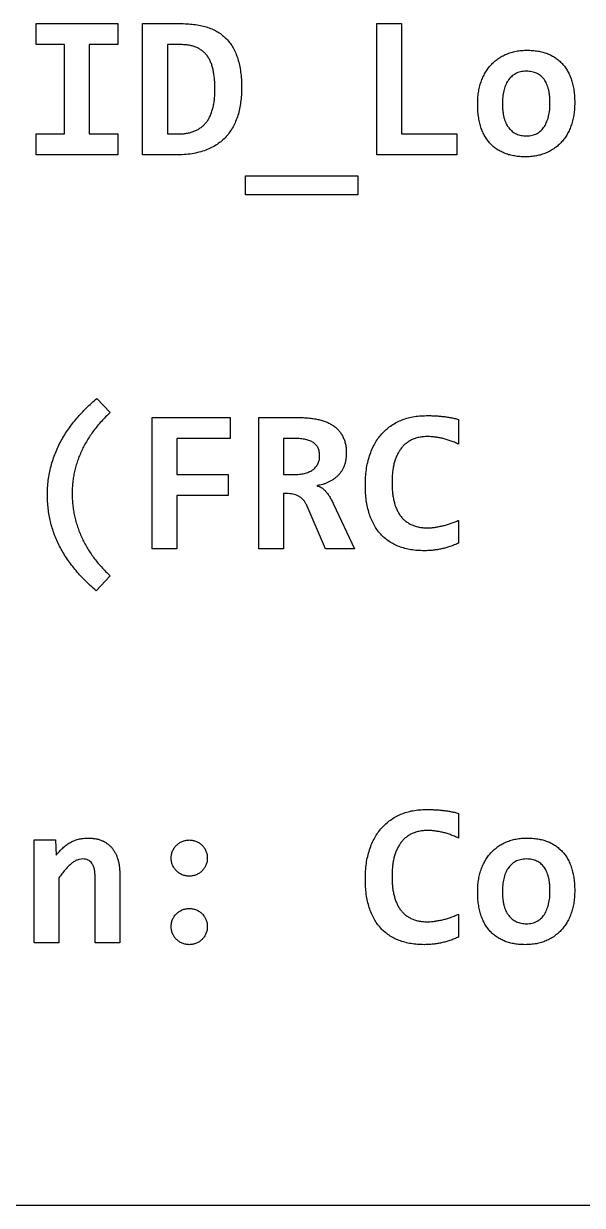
# Model space of a CAD drawing. Header units: inches. Extents: x -5.1 to 5.1, y -2.5 to 2.
# Drawn here: x 0.644 to 1.176, y -1.954 to -0.829 of the extents above; entities that cross this region are included whole.
import ezdxf

# ---------------------------------------------------------------- set-up
doc = ezdxf.new("R2010")
doc.units = ezdxf.units.IN
doc.header["$MEASUREMENT"] = 0

msp = doc.modelspace()

# ---------------------------------------------------------------- linework, layer by layer
at = {"color": 7, "linetype": 'Continuous', "lineweight": 25}
for p, q in [((0.6558, -0.849), (0.6558, -0.829)), ((0.6558, -0.829), (0.7337, -0.829)), ((0.7337, -0.829), (0.7337, -0.849)), ((0.7572, -0.954), (0.7572, -0.829)), ((0.7572, -0.829), (0.7942, -0.829)), ((0.9801, -0.954), (0.9801, -0.829)), ((0.9801, -0.829), (1.0036, -0.829)), ((1.0036, -0.829), (1.0036, -0.9341)), ((0.683, -0.849), (0.6558, -0.849)), ((0.683, -0.9341), (0.683, -0.849)), ((0.7337, -0.849), (0.7065, -0.849)), ((0.7065, -0.849), (0.7065, -0.9341)), ((0.7927, -0.849), (0.7808, -0.849)), ((0.7808, -0.849), (0.7808, -0.9341)), ((0.6558, -0.954), (0.6558, -0.9341)), ((0.6558, -0.9341), (0.683, -0.9341)), ((0.7065, -0.9341), (0.7337, -0.9341)), ((0.7337, -0.9341), (0.7337, -0.954)), ((0.7808, -0.9341), (0.791, -0.9341)), ((1.0036, -0.9341), (1.0562, -0.9341)), ((1.0562, -0.9341), (1.0562, -0.954)), ((0.7337, -0.954), (0.6558, -0.954)), ((0.7889, -0.954), (0.7572, -0.954)), ((1.0562, -0.954), (0.9801, -0.954)), ((0.8551, -0.9921), (0.8551, -0.974)), ((0.8551, -0.974), (0.962, -0.974)), ((0.962, -0.974), (0.962, -0.9921)), ((0.962, -0.9921), (0.8551, -0.9921)), ((0.7137, -1.1859), (0.7264, -1.1992)), ((0.7663, -1.329), (0.7663, -1.204)), ((0.7663, -1.204), (0.8406, -1.204)), ((0.8406, -1.204), (0.8406, -1.224)), ((0.8678, -1.329), (0.8678, -1.204)), ((0.8678, -1.204), (0.9048, -1.204)), ((1.058, -1.2059), (1.058, -1.2294)), ((0.8406, -1.224), (0.7899, -1.224)), ((0.7899, -1.224), (0.7899, -1.2584)), ((0.9019, -1.224), (0.8913, -1.224)), ((0.8913, -1.224), (0.8913, -1.2584)), ((0.7899, -1.2584), (0.8388, -1.2584)), ((0.8388, -1.2584), (0.8388, -1.2783)), ((0.8913, -1.2584), (0.9011, -1.2584)), ((0.8388, -1.2783), (0.7899, -1.2783)), ((0.7899, -1.2783), (0.7899, -1.329)), ((0.8959, -1.2765), (0.8913, -1.2765)), ((0.8913, -1.2765), (0.8913, -1.329)), ((0.9312, -1.329), (0.9137, -1.2883)), ((0.9389, -1.2865), (0.9588, -1.329)), ((1.058, -1.3019), (1.058, -1.3236)), ((0.7899, -1.329), (0.7663, -1.329)), ((0.8913, -1.329), (0.8678, -1.329)), ((0.9588, -1.329), (0.9312, -1.329)), ((0.7264, -1.3547), (0.7131, -1.3689)), ((1.058, -1.5809), (1.058, -1.6044)), ((0.654, -1.704), (0.654, -1.6062)), ((0.654, -1.6062), (0.6744, -1.6062)), ((0.6744, -1.6062), (0.675, -1.6207)), ((0.6775, -1.6422), (0.6775, -1.704)), ((0.712, -1.704), (0.712, -1.6404)), ((0.7355, -1.6386), (0.7355, -1.704)), ((1.058, -1.6769), (1.058, -1.6986)), ((0.6775, -1.704), (0.654, -1.704)), ((0.7355, -1.704), (0.712, -1.704)), ((-5.1181, -1.954), (5.1181, -1.954))]:
    msp.add_line(p, q, dxfattribs=at)
for points, knots in [([(0.7942, -0.829), (0.7965, -0.8291), (0.801, -0.8292), (0.8075, -0.8299), (0.8136, -0.8309), (0.8192, -0.8325), (0.8244, -0.8346), (0.8291, -0.837), (0.8334, -0.8401), (0.8372, -0.8436), (0.8406, -0.8476), (0.8435, -0.8522), (0.846, -0.8572), (0.848, -0.8627), (0.8496, -0.8687), (0.8506, -0.8753), (0.8513, -0.8825), (0.8514, -0.8874), (0.8514, -0.89)], [0, 0, 0, 0, 0.07208, 0.139786, 0.203748, 0.26397, 0.321522, 0.376769, 0.430948, 0.484433, 0.538462, 0.594008, 0.651738, 0.712484, 0.77696, 0.846136, 0.920279, 1, 1, 1, 1]), ([(0.8261, -0.8915), (0.8261, -0.8899), (0.826, -0.8867), (0.8257, -0.882), (0.8252, -0.8777), (0.8245, -0.8736), (0.8236, -0.8698), (0.8224, -0.8663), (0.8209, -0.863), (0.8191, -0.8601), (0.817, -0.8575), (0.8145, -0.8553), (0.8118, -0.8533), (0.8087, -0.8517), (0.8052, -0.8505), (0.8014, -0.8496), (0.7971, -0.8491), (0.7942, -0.849), (0.7927, -0.849)], [0, 0, 0, 0, 0.078472, 0.15298, 0.223291, 0.289568, 0.352149, 0.411815, 0.468004, 0.52237, 0.575558, 0.628181, 0.6819, 0.737067, 0.795453, 0.858368, 0.926034, 1, 1, 1, 1]), ([(1.0761, -0.9057), (1.0761, -0.9038), (1.0762, -0.9001), (1.0768, -0.8947), (1.0778, -0.8895), (1.0792, -0.8847), (1.081, -0.8801), (1.0832, -0.8759), (1.0857, -0.872), (1.0886, -0.8684), (1.0918, -0.8652), (1.0954, -0.8625), (1.0992, -0.86), (1.1035, -0.858), (1.108, -0.8564), (1.1128, -0.8552), (1.1179, -0.8545), (1.1214, -0.8544), (1.1232, -0.8544)], [0, 0, 0, 0, 0.072058, 0.140928, 0.207308, 0.271804, 0.334188, 0.394414, 0.453043, 0.510629, 0.567916, 0.625392, 0.683139, 0.742725, 0.803883, 0.8665, 0.931886, 1, 1, 1, 1]), ([(1.1232, -0.8544), (1.125, -0.8544), (1.1283, -0.8545), (1.1333, -0.8551), (1.1379, -0.8561), (1.1423, -0.8575), (1.1464, -0.8593), (1.1501, -0.8615), (1.1535, -0.8641), (1.1566, -0.8671), (1.1594, -0.8704), (1.1618, -0.8742), (1.1638, -0.8783), (1.1655, -0.8828), (1.1668, -0.8877), (1.1678, -0.8929), (1.1684, -0.8985), (1.1684, -0.9023), (1.1685, -0.9043)], [0, 0, 0, 0, 0.067958, 0.132642, 0.194611, 0.253903, 0.311238, 0.367638, 0.422927, 0.478784, 0.53516, 0.593104, 0.652853, 0.715229, 0.780681, 0.849739, 0.922452, 1, 1, 1, 1]), ([(1.1225, -0.8743), (1.1215, -0.8744), (1.1196, -0.8744), (1.1169, -0.8749), (1.1143, -0.8756), (1.1121, -0.8767), (1.11, -0.878), (1.1081, -0.8796), (1.1064, -0.8813), (1.105, -0.8834), (1.1036, -0.8855), (1.1025, -0.8879), (1.1016, -0.8905), (1.1006, -0.8941), (1.0998, -0.899), (1.0997, -0.903), (1.0996, -0.9051)], [0, 0, 0, 0, 0.068134, 0.131821, 0.192056, 0.249735, 0.306198, 0.361916, 0.418375, 0.475965, 0.534659, 0.594669, 0.657398, 0.722482, 0.857817, 1, 1, 1, 1]), ([(1.1449, -0.9049), (1.1449, -0.9036), (1.1449, -0.9013), (1.1446, -0.8978), (1.1442, -0.8946), (1.1436, -0.8916), (1.1427, -0.8889), (1.1418, -0.8863), (1.1406, -0.8841), (1.1393, -0.882), (1.1378, -0.8802), (1.1361, -0.8786), (1.1342, -0.8773), (1.1322, -0.8762), (1.13, -0.8754), (1.1277, -0.8748), (1.1251, -0.8744), (1.1234, -0.8744), (1.1225, -0.8743)], [0, 0, 0, 0, 0.08536, 0.165715, 0.241194, 0.311617, 0.378077, 0.440006, 0.499016, 0.555459, 0.610007, 0.662955, 0.715228, 0.768091, 0.822338, 0.878539, 0.937583, 1, 1, 1, 1]), ([(0.8514, -0.89), (0.8514, -0.8923), (0.8513, -0.897), (0.8506, -0.9038), (0.8496, -0.9102), (0.848, -0.9163), (0.8459, -0.9221), (0.8434, -0.9274), (0.8403, -0.9322), (0.8368, -0.9367), (0.8327, -0.9407), (0.8281, -0.9441), (0.8229, -0.9471), (0.8172, -0.9497), (0.811, -0.9516), (0.8041, -0.953), (0.7967, -0.9539), (0.7916, -0.954), (0.7889, -0.954)], [0, 0, 0, 0, 0.069402, 0.135784, 0.199709, 0.261109, 0.320374, 0.377359, 0.433253, 0.488498, 0.543611, 0.599657, 0.657625, 0.718122, 0.781662, 0.849412, 0.922017, 1, 1, 1, 1]), ([(0.791, -0.9341), (0.7924, -0.9341), (0.7951, -0.934), (0.7991, -0.9335), (0.8027, -0.9328), (0.8061, -0.9316), (0.8093, -0.9302), (0.8122, -0.9284), (0.8148, -0.9263), (0.8172, -0.9239), (0.8193, -0.9211), (0.8211, -0.9179), (0.8227, -0.9144), (0.8239, -0.9105), (0.8249, -0.9063), (0.8256, -0.9017), (0.826, -0.8967), (0.8261, -0.8933), (0.8261, -0.8915)], [0, 0, 0, 0, 0.065877, 0.128136, 0.187244, 0.243882, 0.29858, 0.351646, 0.404863, 0.458059, 0.512689, 0.570061, 0.630392, 0.694396, 0.763366, 0.836696, 0.91579, 1, 1, 1, 1]), ([(1.1213, -0.9559), (1.1196, -0.9558), (1.1162, -0.9558), (1.1113, -0.9551), (1.1067, -0.9542), (1.1023, -0.9528), (1.0983, -0.951), (1.0946, -0.9489), (1.0911, -0.9463), (1.088, -0.9433), (1.0853, -0.94), (1.0829, -0.9362), (1.0808, -0.9321), (1.0791, -0.9275), (1.0777, -0.9226), (1.0768, -0.9173), (1.0762, -0.9116), (1.0761, -0.9077), (1.0761, -0.9057)], [0, 0, 0, 0, 0.067324, 0.13139, 0.192602, 0.251663, 0.308773, 0.364449, 0.419593, 0.474977, 0.531132, 0.58854, 0.648549, 0.711155, 0.777156, 0.847029, 0.921286, 1, 1, 1, 1]), ([(1.0996, -0.9051), (1.0996, -0.9063), (1.0997, -0.9087), (1.1, -0.9122), (1.1004, -0.9155), (1.1011, -0.9185), (1.1019, -0.9213), (1.103, -0.9238), (1.1042, -0.9261), (1.1057, -0.9282), (1.1073, -0.93), (1.109, -0.9316), (1.1109, -0.933), (1.113, -0.934), (1.1152, -0.9349), (1.1175, -0.9355), (1.1199, -0.9359), (1.1216, -0.9359), (1.1225, -0.9359)], [0, 0, 0, 0, 0.085361, 0.165809, 0.241446, 0.312247, 0.379013, 0.442055, 0.501796, 0.559807, 0.615207, 0.669632, 0.722415, 0.775451, 0.828678, 0.883357, 0.940661, 1, 1, 1, 1]), ([(1.1685, -0.9043), (1.1684, -0.9062), (1.1684, -0.9099), (1.1678, -0.9153), (1.1667, -0.9204), (1.1654, -0.9253), (1.1636, -0.9299), (1.1615, -0.9342), (1.159, -0.9381), (1.1561, -0.9417), (1.1529, -0.9449), (1.1494, -0.9477), (1.1455, -0.9502), (1.1413, -0.9522), (1.1367, -0.9539), (1.1319, -0.955), (1.1267, -0.9557), (1.1232, -0.9558), (1.1213, -0.9559)], [0, 0, 0, 0, 0.071463, 0.13971, 0.206293, 0.270478, 0.332859, 0.393047, 0.451786, 0.509517, 0.566616, 0.623786, 0.681838, 0.741386, 0.802343, 0.865103, 0.931034, 1, 1, 1, 1]), ([(1.1225, -0.9359), (1.1234, -0.9359), (1.1253, -0.9359), (1.1279, -0.9354), (1.1303, -0.9347), (1.1326, -0.9336), (1.1346, -0.9323), (1.1365, -0.9308), (1.1382, -0.929), (1.1396, -0.927), (1.1409, -0.9248), (1.1419, -0.9224), (1.1429, -0.9199), (1.1439, -0.9161), (1.1448, -0.9111), (1.1449, -0.907), (1.1449, -0.9049)], [0, 0, 0, 0, 0.065582, 0.126747, 0.185595, 0.24246, 0.298423, 0.354279, 0.409443, 0.466172, 0.524588, 0.584976, 0.64838, 0.714158, 0.853069, 1, 1, 1, 1]), ([(0.6667, -1.278), (0.6667, -1.2756), (0.6668, -1.2708), (0.6674, -1.2638), (0.6685, -1.257), (0.67, -1.2504), (0.6719, -1.244), (0.6742, -1.2378), (0.6768, -1.2318), (0.6797, -1.226), (0.6831, -1.2204), (0.6866, -1.215), (0.6905, -1.2097), (0.6947, -1.2046), (0.6991, -1.1997), (0.7037, -1.1949), (0.7086, -1.1903), (0.712, -1.1874), (0.7137, -1.1859)], [0, 0, 0, 0, 0.06728, 0.132932, 0.197002, 0.260264, 0.322672, 0.384151, 0.445335, 0.505958, 0.566712, 0.627734, 0.68868, 0.750208, 0.812255, 0.874601, 0.936964, 1, 1, 1, 1]), ([(0.7264, -1.1992), (0.725, -1.2006), (0.722, -1.2034), (0.718, -1.2077), (0.7141, -1.2121), (0.7106, -1.2166), (0.7073, -1.2212), (0.7044, -1.2258), (0.7017, -1.2306), (0.6993, -1.2354), (0.6971, -1.2403), (0.6953, -1.2453), (0.6937, -1.2503), (0.6924, -1.2554), (0.6914, -1.2605), (0.6907, -1.2657), (0.6903, -1.271), (0.6902, -1.2745), (0.6902, -1.2763)], [0, 0, 0, 0, 0.069361, 0.137144, 0.203455, 0.268703, 0.332532, 0.395355, 0.457618, 0.518935, 0.579765, 0.639688, 0.699887, 0.759431, 0.819221, 0.878807, 0.939328, 1, 1, 1, 1]), ([(0.9692, -1.2685), (0.9692, -1.2659), (0.9693, -1.2609), (0.9701, -1.2537), (0.9713, -1.2469), (0.9731, -1.2405), (0.9754, -1.2345), (0.9781, -1.2291), (0.9811, -1.2241), (0.9847, -1.2196), (0.9887, -1.2156), (0.9931, -1.2121), (0.9978, -1.2091), (1.003, -1.2066), (1.0086, -1.2046), (1.0145, -1.2032), (1.0207, -1.2024), (1.025, -1.2023), (1.0272, -1.2022)], [0, 0, 0, 0, 0.077019, 0.150139, 0.219446, 0.285815, 0.34928, 0.410128, 0.46869, 0.525916, 0.582356, 0.638339, 0.694764, 0.752063, 0.811086, 0.871574, 0.934324, 1, 1, 1, 1]), ([(1.0272, -1.2022), (1.0286, -1.2022), (1.0313, -1.2022), (1.0352, -1.2024), (1.039, -1.2026), (1.0428, -1.203), (1.0465, -1.2034), (1.0502, -1.2041), (1.0541, -1.2048), (1.0567, -1.2055), (1.058, -1.2059)], [0, 0, 0, 0, 0.1346721, 0.2612335, 0.3824211, 0.5013015, 0.6215012, 0.7425248, 0.8686898, 1, 1, 1, 1]), ([(0.9048, -1.204), (0.9066, -1.2041), (0.9099, -1.2041), (0.9148, -1.2044), (0.9195, -1.205), (0.9239, -1.2057), (0.928, -1.2067), (0.9318, -1.208), (0.9353, -1.2097), (0.9385, -1.2116), (0.9414, -1.2137), (0.9439, -1.2163), (0.9461, -1.2191), (0.9479, -1.2222), (0.9493, -1.2257), (0.9504, -1.2295), (0.951, -1.2338), (0.9511, -1.2367), (0.9511, -1.2382)], [0, 0, 0, 0, 0.078402, 0.15306, 0.224215, 0.291975, 0.356738, 0.418162, 0.476547, 0.532755, 0.587453, 0.641051, 0.694803, 0.749613, 0.806397, 0.866154, 0.930595, 1, 1, 1, 1]), ([(0.9257, -1.2408), (0.9257, -1.24), (0.9257, -1.2386), (0.9254, -1.2366), (0.9249, -1.2348), (0.9243, -1.2331), (0.9234, -1.2315), (0.9224, -1.2302), (0.9212, -1.2289), (0.9197, -1.2279), (0.9182, -1.2269), (0.9164, -1.2261), (0.9144, -1.2255), (0.9123, -1.2249), (0.9099, -1.2245), (0.9074, -1.2242), (0.9047, -1.224), (0.9028, -1.224), (0.9019, -1.224)], [0, 0, 0, 0, 0.064513, 0.12533, 0.182318, 0.236821, 0.288065, 0.340145, 0.391725, 0.443805, 0.498938, 0.55664, 0.618605, 0.685053, 0.755759, 0.831823, 0.913467, 1, 1, 1, 1]), ([(1.0286, -1.2222), (1.0271, -1.2222), (1.0243, -1.2223), (1.0203, -1.2229), (1.0165, -1.2239), (1.0131, -1.2253), (1.01, -1.2271), (1.0072, -1.2292), (1.0047, -1.2316), (1.0025, -1.2344), (1.0006, -1.2375), (0.9989, -1.2408), (0.9975, -1.2444), (0.9964, -1.2483), (0.9956, -1.2524), (0.995, -1.2567), (0.9946, -1.2612), (0.9946, -1.2643), (0.9946, -1.2659)], [0, 0, 0, 0, 0.069358, 0.133941, 0.195064, 0.253138, 0.309166, 0.364775, 0.420135, 0.476136, 0.533175, 0.592531, 0.653776, 0.717863, 0.784482, 0.853518, 0.925293, 1, 1, 1, 1]), ([(1.058, -1.2294), (1.0566, -1.2288), (1.054, -1.2276), (1.05, -1.2261), (1.0461, -1.2248), (1.0423, -1.2238), (1.0386, -1.2231), (1.0351, -1.2226), (1.0318, -1.2222), (1.0296, -1.2222), (1.0286, -1.2222)], [0, 0, 0, 0, 0.146254, 0.286387, 0.421104, 0.549412, 0.671546, 0.78692, 0.896913, 1, 1, 1, 1]), ([(0.9011, -1.2584), (0.9028, -1.2583), (0.9063, -1.2582), (0.9104, -1.2575), (0.9134, -1.2567), (0.9154, -1.2559), (0.9173, -1.255), (0.919, -1.254), (0.9205, -1.2528), (0.9219, -1.2514), (0.923, -1.25), (0.924, -1.2484), (0.9248, -1.2466), (0.9254, -1.2448), (0.9257, -1.2428), (0.9257, -1.2415), (0.9257, -1.2408)], [0, 0, 0, 0, 0.156049, 0.298994, 0.366169, 0.429431, 0.490227, 0.548656, 0.60536, 0.660454, 0.714693, 0.768996, 0.824289, 0.880659, 0.938573, 1, 1, 1, 1]), ([(0.9511, -1.2382), (0.9511, -1.2393), (0.951, -1.2415), (0.9506, -1.2446), (0.9499, -1.2476), (0.949, -1.2503), (0.9478, -1.2529), (0.9464, -1.2553), (0.9448, -1.2575), (0.943, -1.2595), (0.9409, -1.2613), (0.9388, -1.2629), (0.9364, -1.2644), (0.9339, -1.2657), (0.9313, -1.2668), (0.9286, -1.2677), (0.9258, -1.2684), (0.9239, -1.2688), (0.9229, -1.269)], [0, 0, 0, 0, 0.072209, 0.140584, 0.206397, 0.269575, 0.330557, 0.39052, 0.449593, 0.508948, 0.567888, 0.626839, 0.687232, 0.748177, 0.809792, 0.872188, 0.935303, 1, 1, 1, 1]), ([(0.9229, -1.269), (0.9236, -1.2691), (0.9252, -1.2696), (0.9274, -1.2707), (0.9294, -1.2722), (0.9314, -1.2742), (0.9333, -1.2766), (0.9352, -1.2794), (0.9371, -1.2828), (0.9383, -1.2852), (0.9389, -1.2865)], [0, 0, 0, 0, 0.094989, 0.193265, 0.297051, 0.4077, 0.530418, 0.670497, 0.82661, 1, 1, 1, 1]), ([(1.0254, -1.3309), (1.0232, -1.3308), (1.0189, -1.3307), (1.0127, -1.33), (1.0069, -1.3287), (1.0014, -1.327), (0.9964, -1.3248), (0.9918, -1.322), (0.9875, -1.3188), (0.9837, -1.3151), (0.9803, -1.3109), (0.9774, -1.3062), (0.9749, -1.3011), (0.9728, -1.2955), (0.9712, -1.2894), (0.97, -1.2828), (0.9693, -1.2758), (0.9692, -1.271), (0.9692, -1.2685)], [0, 0, 0, 0, 0.068913, 0.133798, 0.196053, 0.255311, 0.312596, 0.368503, 0.423771, 0.478948, 0.534844, 0.592079, 0.651689, 0.71378, 0.779231, 0.848569, 0.921941, 1, 1, 1, 1]), ([(0.9946, -1.2659), (0.9946, -1.2675), (0.9946, -1.2707), (0.995, -1.2754), (0.9956, -1.2799), (0.9965, -1.284), (0.9976, -1.2879), (0.999, -1.2915), (1.0007, -1.2947), (1.0026, -1.2977), (1.0049, -1.3004), (1.0075, -1.3027), (1.0103, -1.3046), (1.0134, -1.3063), (1.0169, -1.3076), (1.0206, -1.3085), (1.0247, -1.309), (1.0275, -1.3091), (1.0289, -1.3091)], [0, 0, 0, 0, 0.0785548, 0.1533146, 0.2239538, 0.2913735, 0.3549909, 0.415408, 0.4734119, 0.5294216, 0.5841822, 0.6385202, 0.6926743, 0.7484804, 0.8064149, 0.8669319, 0.9312858, 1, 1, 1, 1]), ([(0.7131, -1.3689), (0.7112, -1.3673), (0.7075, -1.364), (0.7022, -1.3589), (0.6973, -1.3538), (0.6928, -1.3485), (0.6886, -1.3432), (0.6848, -1.3378), (0.6813, -1.3323), (0.6782, -1.3266), (0.6755, -1.3209), (0.6732, -1.3151), (0.6711, -1.3092), (0.6695, -1.3031), (0.6682, -1.297), (0.6674, -1.2907), (0.6667, -1.2844), (0.6667, -1.2801), (0.6667, -1.278)], [0, 0, 0, 0, 0.0712011, 0.1401934, 0.2074923, 0.2730459, 0.3373829, 0.3999149, 0.461563, 0.5221392, 0.5818387, 0.6413622, 0.7005208, 0.7596162, 0.8187499, 0.8785983, 0.938872, 1, 1, 1, 1]), ([(0.6902, -1.2763), (0.6902, -1.2781), (0.6903, -1.2817), (0.6907, -1.2871), (0.6914, -1.2924), (0.6924, -1.2976), (0.6937, -1.3029), (0.6953, -1.308), (0.6971, -1.3131), (0.6993, -1.3182), (0.7017, -1.3231), (0.7044, -1.328), (0.7073, -1.3327), (0.7106, -1.3373), (0.7141, -1.3419), (0.718, -1.3463), (0.722, -1.3506), (0.725, -1.3533), (0.7264, -1.3547)], [0, 0, 0, 0, 0.060776, 0.121084, 0.181411, 0.241301, 0.301555, 0.362126, 0.423, 0.484441, 0.546326, 0.608549, 0.671567, 0.735021, 0.799606, 0.865229, 0.93183, 1, 1, 1, 1]), ([(0.9137, -1.2883), (0.9133, -1.2873), (0.9124, -1.2855), (0.9108, -1.2831), (0.9089, -1.2811), (0.9067, -1.2794), (0.9043, -1.2781), (0.9017, -1.2772), (0.8989, -1.2766), (0.8969, -1.2766), (0.8959, -1.2765)], [0, 0, 0, 0, 0.1349225, 0.2621802, 0.3838819, 0.5030674, 0.6224613, 0.7431371, 0.8688095, 1, 1, 1, 1]), ([(1.0289, -1.3091), (1.03, -1.3091), (1.0323, -1.309), (1.0359, -1.3085), (1.0396, -1.3078), (1.0435, -1.307), (1.0473, -1.3059), (1.051, -1.3046), (1.0546, -1.3033), (1.0569, -1.3023), (1.058, -1.3019)], [0, 0, 0, 0, 0.1109215, 0.231139, 0.3591592, 0.4883318, 0.6200469, 0.7516145, 0.8800029, 1, 1, 1, 1]), ([(1.058, -1.3236), (1.0566, -1.3242), (1.0539, -1.3254), (1.0498, -1.3268), (1.0458, -1.3281), (1.0418, -1.3291), (1.0378, -1.3299), (1.0337, -1.3304), (1.0296, -1.3308), (1.0268, -1.3308), (1.0254, -1.3309)], [0, 0, 0, 0, 0.1340753, 0.2630517, 0.3882872, 0.5100635, 0.6303387, 0.7518642, 0.8744334, 1, 1, 1, 1]), ([(0.9692, -1.6435), (0.9692, -1.6409), (0.9693, -1.6359), (0.9701, -1.6287), (0.9713, -1.6219), (0.9731, -1.6155), (0.9754, -1.6095), (0.9781, -1.6041), (0.9811, -1.5991), (0.9847, -1.5946), (0.9887, -1.5906), (0.9931, -1.5871), (0.9978, -1.5841), (1.003, -1.5816), (1.0086, -1.5796), (1.0145, -1.5782), (1.0207, -1.5774), (1.025, -1.5773), (1.0272, -1.5772)], [0, 0, 0, 0, 0.0770192, 0.1501386, 0.2194462, 0.2858148, 0.3492802, 0.4101279, 0.4686899, 0.5259161, 0.5823558, 0.638339, 0.6947637, 0.7520632, 0.8110855, 0.8715743, 0.9343236, 1, 1, 1, 1]), ([(1.0272, -1.5772), (1.0286, -1.5772), (1.0313, -1.5772), (1.0352, -1.5774), (1.039, -1.5776), (1.0428, -1.578), (1.0465, -1.5784), (1.0502, -1.5791), (1.0541, -1.5798), (1.0567, -1.5805), (1.058, -1.5809)], [0, 0, 0, 0, 0.134672, 0.261234, 0.382421, 0.501301, 0.621501, 0.742525, 0.86869, 1, 1, 1, 1]), ([(1.0286, -1.5972), (1.0271, -1.5972), (1.0243, -1.5973), (1.0203, -1.5979), (1.0165, -1.5989), (1.0131, -1.6003), (1.01, -1.6021), (1.0072, -1.6042), (1.0047, -1.6066), (1.0025, -1.6094), (1.0006, -1.6125), (0.9989, -1.6158), (0.9975, -1.6194), (0.9964, -1.6233), (0.9956, -1.6274), (0.995, -1.6317), (0.9946, -1.6362), (0.9946, -1.6393), (0.9946, -1.6409)], [0, 0, 0, 0, 0.0693581, 0.1339406, 0.1950642, 0.2531378, 0.3091659, 0.3647752, 0.4201346, 0.4761356, 0.5331753, 0.5925314, 0.6537757, 0.7178626, 0.7844816, 0.853518, 0.9252928, 1, 1, 1, 1]), ([(1.058, -1.6044), (1.0566, -1.6038), (1.054, -1.6026), (1.05, -1.6011), (1.0461, -1.5998), (1.0423, -1.5988), (1.0386, -1.5981), (1.0351, -1.5976), (1.0318, -1.5972), (1.0296, -1.5972), (1.0286, -1.5972)], [0, 0, 0, 0, 0.1462538, 0.2863867, 0.4211039, 0.5494121, 0.6715463, 0.7869202, 0.8969125, 1, 1, 1, 1]), ([(0.675, -1.6207), (0.676, -1.6195), (0.6779, -1.6171), (0.6811, -1.6139), (0.6844, -1.6111), (0.688, -1.6087), (0.6919, -1.6068), (0.6962, -1.6054), (0.7008, -1.6045), (0.7041, -1.6045), (0.7058, -1.6044)], [0, 0, 0, 0, 0.128056, 0.251902, 0.372331, 0.490953, 0.60985, 0.731001, 0.859048, 1, 1, 1, 1]), ([(0.7058, -1.6044), (0.707, -1.6044), (0.7093, -1.6045), (0.7127, -1.605), (0.7159, -1.6057), (0.7188, -1.6068), (0.7215, -1.6081), (0.7239, -1.6098), (0.7261, -1.6116), (0.7281, -1.6137), (0.7298, -1.6161), (0.7314, -1.6187), (0.7326, -1.6215), (0.7337, -1.6246), (0.7345, -1.6278), (0.7351, -1.6312), (0.7354, -1.6348), (0.7355, -1.6373), (0.7355, -1.6386)], [0, 0, 0, 0, 0.070518, 0.136693, 0.199581, 0.259503, 0.317358, 0.374156, 0.429629, 0.486106, 0.543138, 0.600917, 0.661285, 0.723611, 0.788367, 0.855974, 0.9262, 1, 1, 1, 1]), ([(0.7844, -1.6234), (0.7845, -1.6223), (0.7846, -1.62), (0.7857, -1.6167), (0.7873, -1.6138), (0.7894, -1.6112), (0.7919, -1.6091), (0.7949, -1.6075), (0.7982, -1.6064), (0.8005, -1.6063), (0.8016, -1.6062)], [0, 0, 0, 0, 0.128464, 0.253431, 0.378631, 0.499256, 0.621357, 0.744215, 0.870493, 1, 1, 1, 1]), ([(0.8016, -1.6062), (0.8028, -1.6063), (0.8051, -1.6064), (0.8084, -1.6075), (0.8114, -1.6091), (0.8139, -1.6112), (0.816, -1.6137), (0.8176, -1.6167), (0.8187, -1.62), (0.8188, -1.6223), (0.8188, -1.6234)], [0, 0, 0, 0, 0.130487, 0.256705, 0.380424, 0.501659, 0.622226, 0.74638, 0.871598, 1, 1, 1, 1]), ([(1.0761, -1.6557), (1.0761, -1.6538), (1.0762, -1.6501), (1.0768, -1.6447), (1.0778, -1.6395), (1.0792, -1.6347), (1.081, -1.6301), (1.0832, -1.6259), (1.0857, -1.622), (1.0886, -1.6184), (1.0918, -1.6152), (1.0954, -1.6125), (1.0992, -1.61), (1.1035, -1.608), (1.108, -1.6064), (1.1128, -1.6052), (1.1179, -1.6045), (1.1214, -1.6044), (1.1232, -1.6044)], [0, 0, 0, 0, 0.072058, 0.140928, 0.207308, 0.271804, 0.334188, 0.394414, 0.453043, 0.510629, 0.567916, 0.625392, 0.683139, 0.742725, 0.803883, 0.8665, 0.931886, 1, 1, 1, 1]), ([(1.1232, -1.6044), (1.125, -1.6044), (1.1283, -1.6045), (1.1333, -1.6051), (1.1379, -1.6061), (1.1423, -1.6075), (1.1464, -1.6093), (1.1501, -1.6115), (1.1535, -1.6141), (1.1566, -1.6171), (1.1594, -1.6204), (1.1618, -1.6242), (1.1638, -1.6283), (1.1655, -1.6328), (1.1668, -1.6377), (1.1678, -1.6429), (1.1684, -1.6485), (1.1684, -1.6523), (1.1685, -1.6543)], [0, 0, 0, 0, 0.0679579, 0.132642, 0.1946105, 0.2539033, 0.3112375, 0.3676376, 0.4229266, 0.4787842, 0.5351601, 0.593104, 0.6528534, 0.7152294, 0.7806807, 0.8497391, 0.9224524, 1, 1, 1, 1]), ([(0.7002, -1.6243), (0.6992, -1.6244), (0.6972, -1.6245), (0.6943, -1.6255), (0.6915, -1.627), (0.6887, -1.6292), (0.6861, -1.6318), (0.6832, -1.6349), (0.6804, -1.6384), (0.6785, -1.6409), (0.6775, -1.6422)], [0, 0, 0, 0, 0.098183, 0.197417, 0.304305, 0.419194, 0.545883, 0.684053, 0.83564, 1, 1, 1, 1]), ([(0.712, -1.6404), (0.7119, -1.6391), (0.7118, -1.6368), (0.7113, -1.6335), (0.7104, -1.6307), (0.7091, -1.6283), (0.7074, -1.6265), (0.7053, -1.6252), (0.7028, -1.6245), (0.7011, -1.6244), (0.7002, -1.6243)], [0, 0, 0, 0, 0.166292, 0.311827, 0.440939, 0.554458, 0.66132, 0.767333, 0.877123, 1, 1, 1, 1]), ([(0.8016, -1.6406), (0.8005, -1.6406), (0.7982, -1.6404), (0.7949, -1.6394), (0.7919, -1.6378), (0.7894, -1.6357), (0.7873, -1.6332), (0.7856, -1.6302), (0.7846, -1.6269), (0.7845, -1.6246), (0.7844, -1.6234)], [0, 0, 0, 0, 0.129341, 0.255149, 0.37785, 0.499132, 0.619603, 0.742807, 0.869617, 1, 1, 1, 1]), ([(0.8188, -1.6234), (0.8188, -1.6246), (0.8187, -1.6269), (0.8176, -1.6302), (0.816, -1.6332), (0.8139, -1.6357), (0.8114, -1.6378), (0.8084, -1.6394), (0.8051, -1.6405), (0.8028, -1.6406), (0.8016, -1.6406)], [0, 0, 0, 0, 0.130323, 0.257381, 0.37953, 0.499945, 0.620361, 0.743926, 0.869677, 1, 1, 1, 1]), ([(1.1225, -1.6243), (1.1215, -1.6244), (1.1196, -1.6244), (1.1169, -1.6249), (1.1143, -1.6256), (1.1121, -1.6267), (1.11, -1.628), (1.1081, -1.6296), (1.1064, -1.6313), (1.105, -1.6334), (1.1036, -1.6355), (1.1025, -1.6379), (1.1016, -1.6405), (1.1006, -1.6441), (1.0998, -1.649), (1.0997, -1.653), (1.0996, -1.6551)], [0, 0, 0, 0, 0.068134, 0.131821, 0.192056, 0.249735, 0.306198, 0.361916, 0.418375, 0.475965, 0.534659, 0.594669, 0.657398, 0.722482, 0.857817, 1, 1, 1, 1]), ([(1.1449, -1.6549), (1.1449, -1.6536), (1.1449, -1.6513), (1.1446, -1.6478), (1.1442, -1.6446), (1.1436, -1.6416), (1.1427, -1.6389), (1.1418, -1.6363), (1.1406, -1.6341), (1.1393, -1.632), (1.1378, -1.6302), (1.1361, -1.6286), (1.1342, -1.6273), (1.1322, -1.6262), (1.13, -1.6254), (1.1277, -1.6248), (1.1251, -1.6244), (1.1234, -1.6244), (1.1225, -1.6243)], [0, 0, 0, 0, 0.08536, 0.165715, 0.241194, 0.311617, 0.378077, 0.440006, 0.499016, 0.555459, 0.610007, 0.662955, 0.715228, 0.768091, 0.822338, 0.878539, 0.937583, 1, 1, 1, 1]), ([(0.9946, -1.6409), (0.9946, -1.6425), (0.9946, -1.6457), (0.995, -1.6504), (0.9956, -1.6549), (0.9965, -1.659), (0.9976, -1.6629), (0.999, -1.6665), (1.0007, -1.6697), (1.0026, -1.6727), (1.0049, -1.6754), (1.0075, -1.6777), (1.0103, -1.6796), (1.0134, -1.6813), (1.0169, -1.6826), (1.0206, -1.6835), (1.0247, -1.684), (1.0275, -1.6841), (1.0289, -1.6841)], [0, 0, 0, 0, 0.0785548, 0.1533146, 0.2239538, 0.2913735, 0.3549909, 0.415408, 0.4734119, 0.5294216, 0.5841822, 0.6385202, 0.6926743, 0.7484804, 0.8064149, 0.8669319, 0.9312858, 1, 1, 1, 1]), ([(1.0254, -1.7059), (1.0232, -1.7058), (1.0189, -1.7057), (1.0127, -1.705), (1.0069, -1.7037), (1.0014, -1.702), (0.9964, -1.6998), (0.9918, -1.697), (0.9875, -1.6938), (0.9837, -1.6901), (0.9803, -1.6859), (0.9774, -1.6812), (0.9749, -1.6761), (0.9728, -1.6705), (0.9712, -1.6644), (0.97, -1.6578), (0.9693, -1.6508), (0.9692, -1.646), (0.9692, -1.6435)], [0, 0, 0, 0, 0.068913, 0.133798, 0.196053, 0.255311, 0.312596, 0.368503, 0.423771, 0.478948, 0.534844, 0.592079, 0.651689, 0.71378, 0.779231, 0.848569, 0.921941, 1, 1, 1, 1]), ([(1.1213, -1.7059), (1.1196, -1.7058), (1.1162, -1.7058), (1.1113, -1.7051), (1.1067, -1.7042), (1.1023, -1.7028), (1.0983, -1.701), (1.0946, -1.6989), (1.0911, -1.6963), (1.088, -1.6933), (1.0853, -1.69), (1.0829, -1.6862), (1.0808, -1.6821), (1.0791, -1.6775), (1.0777, -1.6726), (1.0768, -1.6673), (1.0762, -1.6616), (1.0761, -1.6577), (1.0761, -1.6557)], [0, 0, 0, 0, 0.067324, 0.13139, 0.192602, 0.251663, 0.308773, 0.364449, 0.419593, 0.474977, 0.531132, 0.58854, 0.648549, 0.711155, 0.777156, 0.847029, 0.921286, 1, 1, 1, 1]), ([(1.0996, -1.6551), (1.0996, -1.6563), (1.0997, -1.6587), (1.1, -1.6622), (1.1004, -1.6655), (1.1011, -1.6685), (1.1019, -1.6713), (1.103, -1.6738), (1.1042, -1.6761), (1.1057, -1.6782), (1.1073, -1.68), (1.109, -1.6816), (1.1109, -1.683), (1.113, -1.684), (1.1152, -1.6849), (1.1175, -1.6855), (1.1199, -1.6859), (1.1216, -1.6859), (1.1225, -1.6859)], [0, 0, 0, 0, 0.085361, 0.165809, 0.241446, 0.312247, 0.379013, 0.442055, 0.501796, 0.559807, 0.615207, 0.669632, 0.722415, 0.775451, 0.828678, 0.883357, 0.940661, 1, 1, 1, 1]), ([(1.1685, -1.6543), (1.1684, -1.6562), (1.1684, -1.6599), (1.1678, -1.6653), (1.1667, -1.6704), (1.1654, -1.6753), (1.1636, -1.6799), (1.1615, -1.6842), (1.159, -1.6881), (1.1561, -1.6917), (1.1529, -1.6949), (1.1494, -1.6977), (1.1455, -1.7002), (1.1413, -1.7022), (1.1367, -1.7039), (1.1319, -1.705), (1.1267, -1.7057), (1.1232, -1.7058), (1.1213, -1.7059)], [0, 0, 0, 0, 0.071463, 0.13971, 0.206293, 0.270478, 0.332859, 0.393047, 0.451786, 0.509517, 0.566616, 0.623786, 0.681838, 0.741386, 0.802343, 0.865103, 0.931034, 1, 1, 1, 1]), ([(1.1225, -1.6859), (1.1234, -1.6859), (1.1253, -1.6859), (1.1279, -1.6854), (1.1303, -1.6847), (1.1326, -1.6836), (1.1346, -1.6823), (1.1365, -1.6808), (1.1382, -1.679), (1.1396, -1.677), (1.1409, -1.6748), (1.1419, -1.6724), (1.1429, -1.6699), (1.1439, -1.6661), (1.1448, -1.6611), (1.1449, -1.657), (1.1449, -1.6549)], [0, 0, 0, 0, 0.065582, 0.126747, 0.185595, 0.24246, 0.298423, 0.354279, 0.409443, 0.466172, 0.524588, 0.584976, 0.64838, 0.714158, 0.853069, 1, 1, 1, 1]), ([(0.7844, -1.6886), (0.7845, -1.6874), (0.7846, -1.6851), (0.7856, -1.6818), (0.7873, -1.6789), (0.7894, -1.6763), (0.7919, -1.6743), (0.7949, -1.6727), (0.7982, -1.6716), (0.8005, -1.6715), (0.8016, -1.6714)], [0, 0, 0, 0, 0.128732, 0.253959, 0.378498, 0.499375, 0.621066, 0.743682, 0.870223, 1, 1, 1, 1]), ([(0.8016, -1.6714), (0.8028, -1.6715), (0.8051, -1.6716), (0.8084, -1.6727), (0.8114, -1.6742), (0.8139, -1.6763), (0.816, -1.6789), (0.8176, -1.6819), (0.8187, -1.6851), (0.8188, -1.6874), (0.8188, -1.6886)], [0, 0, 0, 0, 0.13076, 0.257241, 0.380726, 0.501545, 0.622365, 0.745849, 0.871329, 1, 1, 1, 1]), ([(1.0289, -1.6841), (1.03, -1.6841), (1.0323, -1.684), (1.0359, -1.6835), (1.0396, -1.6828), (1.0435, -1.682), (1.0473, -1.6809), (1.051, -1.6796), (1.0546, -1.6783), (1.0569, -1.6773), (1.058, -1.6769)], [0, 0, 0, 0, 0.110922, 0.231139, 0.359159, 0.488332, 0.620047, 0.751615, 0.880003, 1, 1, 1, 1]), ([(0.8016, -1.7059), (0.8005, -1.7058), (0.7982, -1.7057), (0.7949, -1.7046), (0.7919, -1.703), (0.7893, -1.7009), (0.7873, -1.6983), (0.7856, -1.6954), (0.7846, -1.6921), (0.7845, -1.6897), (0.7844, -1.6886)], [0, 0, 0, 0, 0.129053, 0.254581, 0.377511, 0.498523, 0.619535, 0.74338, 0.869907, 1, 1, 1, 1]), ([(0.8188, -1.6886), (0.8188, -1.6897), (0.8187, -1.6921), (0.8176, -1.6954), (0.816, -1.6983), (0.8139, -1.7009), (0.8114, -1.703), (0.8084, -1.7046), (0.8051, -1.7057), (0.8028, -1.7058), (0.8016, -1.7059)], [0, 0, 0, 0, 0.130033, 0.256807, 0.379605, 0.500562, 0.620709, 0.744497, 0.869967, 1, 1, 1, 1]), ([(1.058, -1.6986), (1.0566, -1.6992), (1.0539, -1.7004), (1.0498, -1.7018), (1.0458, -1.7031), (1.0418, -1.7041), (1.0378, -1.7049), (1.0337, -1.7054), (1.0296, -1.7058), (1.0268, -1.7058), (1.0254, -1.7059)], [0, 0, 0, 0, 0.1340753, 0.2630517, 0.3882872, 0.5100635, 0.6303387, 0.7518642, 0.8744334, 1, 1, 1, 1])]:
    msp.add_open_spline(points, degree=3, knots=knots, dxfattribs=at)

doc.saveas('drawing.dxf')
